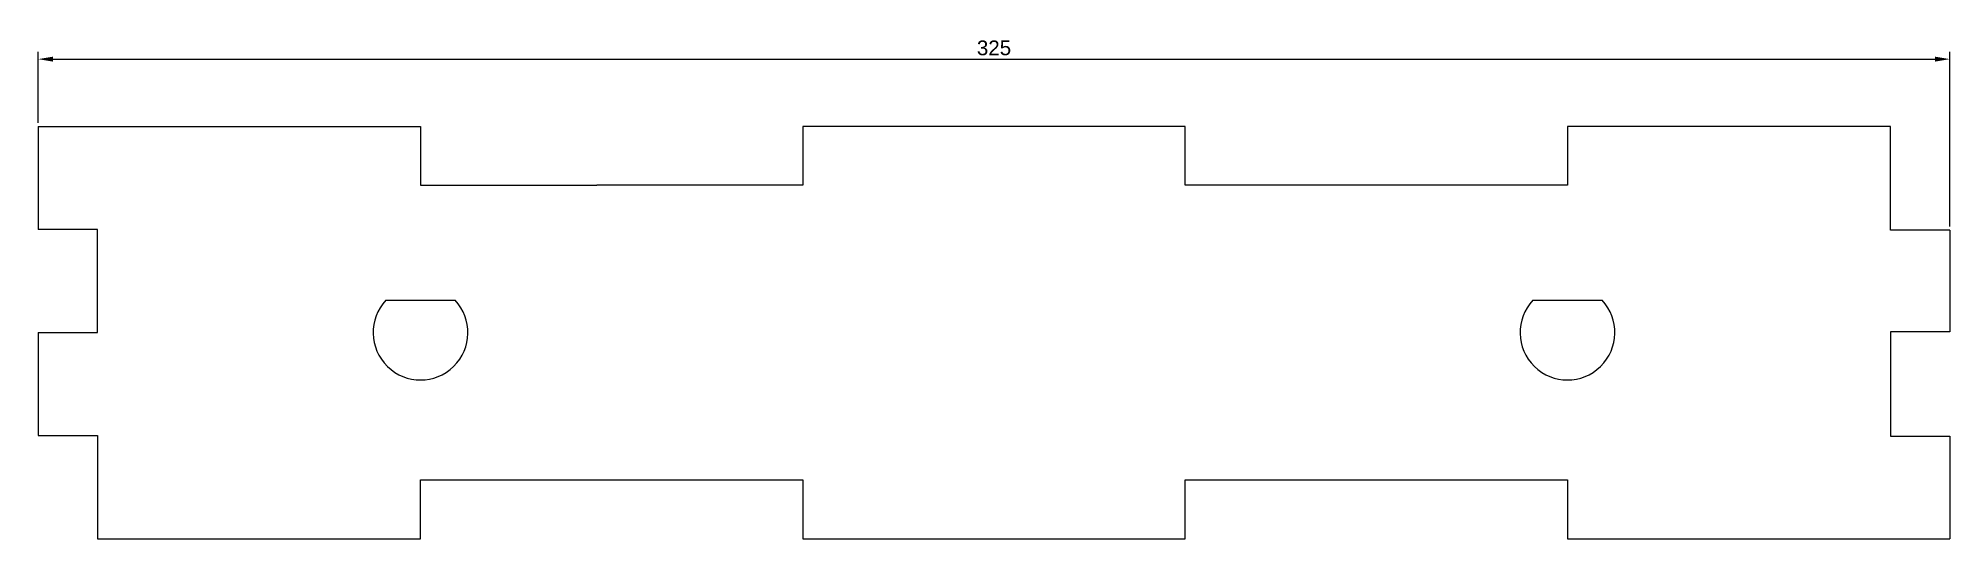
# Model space of a CAD drawing. Header units: millimetres. Extents: x 28 to 353, y 39 to 124.
import ezdxf

# ---------------------------------------------------------------- set-up
doc = ezdxf.new("R2010")
doc.units = ezdxf.units.MM
doc.layers.add('dim', color=10, linetype='Continuous')
doc.styles.get("Standard").update_dxf_attribs({"font": 'arial.ttf'})
doc.dimstyles.new('ISO-25', dxfattribs={"dimtxt": 2.5, "dimasz": 2.5, "dimexe": 1.25, "dimexo": 0.625, "dimtad": 1, "dimtxsty": 'Standard', "dimcen": 2.5, "dimadec": 0, "dimazin": 0, "dimtfac": 1, "dimtmove": 0, "dimatfit": 3, "dimfxl": 1, "dimarcsym": 0})

# ---------------------------------------------------------------- blocks, each defined once
blk = doc.blocks.new('*D1')
at = {"layer": 'Defpoints', "color": 0, "transparency": 16777216}
for p in [(353.23, 120.36), (28.23, 108.94), (353.23, 91.34)]:
    blk.add_point(p, dxfattribs=at)
at = {"layer": 'dim', "color": 0, "lineweight": -2, "transparency": 16777216}
for p, q in [((28.23, 109.57), (28.23, 121.61)), ((30.73, 120.36), (350.73, 120.36)), ((353.23, 91.97), (353.23, 121.61))]:
    blk.add_line(p, q, dxfattribs=at)
at = {"layer": 'dim', "color": 0, "transparency": 16777216}
for points in [[(30.73, 120.78), (30.73, 119.94), (28.23, 120.36)], [(350.73, 120.78), (350.73, 119.94), (353.23, 120.36)]]:
    blk.add_solid(points, dxfattribs=at)
at = {"layer": 'dim', "color": 0, "transparency": 16777216, "insert": (190.73, 122.26), "char_height": 2.5, "attachment_point": 5}
blk.add_mtext('325', dxfattribs=at)

msp = doc.modelspace()

# ---------------------------------------------------------------- linework, layer by layer
for p, q in [((28.226, 108.944), (28.226, 91.444)), ((28.226, 108.944), (73.226, 108.944)), ((73.226, 108.944), (93.226, 108.944)), ((93.226, 108.944), (93.226, 98.944)), ((223.226, 108.944), (158.226, 108.944)), ((158.226, 108.944), (158.226, 98.944)), ((223.226, 98.944), (223.226, 108.944)), ((308.226, 108.944), (288.226, 108.944)), ((288.226, 108.944), (288.226, 98.944)), ((343.126, 108.944), (308.226, 108.944)), ((343.126, 91.344), (343.126, 108.944)), ((93.226, 98.944), (123.226, 98.944)), ((158.226, 98.944), (123.226, 98.944)), ((258.226, 98.944), (223.226, 98.944)), ((288.226, 98.944), (258.226, 98.944)), ((38.326, 91.444), (28.226, 91.444)), ((38.326, 73.944), (38.326, 91.444)), ((353.226, 91.344), (343.126, 91.344)), ((353.226, 91.344), (353.226, 74.044)), ((87.348, 79.444), (99.104, 79.444)), ((282.348, 79.444), (294.104, 79.444)), ((28.226, 73.944), (28.226, 56.444)), ((28.226, 73.944), (38.326, 73.944)), ((353.226, 74.044), (343.126, 74.044)), ((343.126, 74.044), (343.126, 56.344)), ((28.226, 56.444), (38.326, 56.444)), ((38.326, 56.444), (38.326, 38.944)), ((343.126, 56.344), (353.226, 56.344)), ((353.226, 56.344), (353.226, 38.944)), ((93.226, 38.944), (93.226, 48.944)), ((93.226, 48.944), (158.226, 48.944)), ((158.226, 48.944), (158.226, 38.944)), ((223.226, 38.944), (223.226, 48.944)), ((223.226, 48.944), (288.226, 48.944)), ((288.226, 48.944), (288.226, 38.944)), ((38.326, 38.944), (93.226, 38.944)), ((158.226, 38.944), (223.226, 38.944)), ((288.226, 38.944), (353.226, 38.944))]:
    msp.add_line(p, q)
for centre in [(93.226, 73.944), (288.226, 73.944)]:
    msp.add_arc(centre, 8.05, 136.90345, 43.09655)

# ---------------------------------------------------------------- dimensions: what is measured, and where the dimension line sits
at = {"layer": 'dim'}
dim = msp.add_linear_dim(base=(353.226, 120.359), p1=(28.226, 108.944), p2=(353.226, 91.344), dimstyle='ISO-25', dxfattribs=at)
dim.commit()
dim.dimension.update_dxf_attribs({"geometry": '*D1', "text_midpoint": (190.726, 122.261)})

doc.saveas('drawing.dxf')
